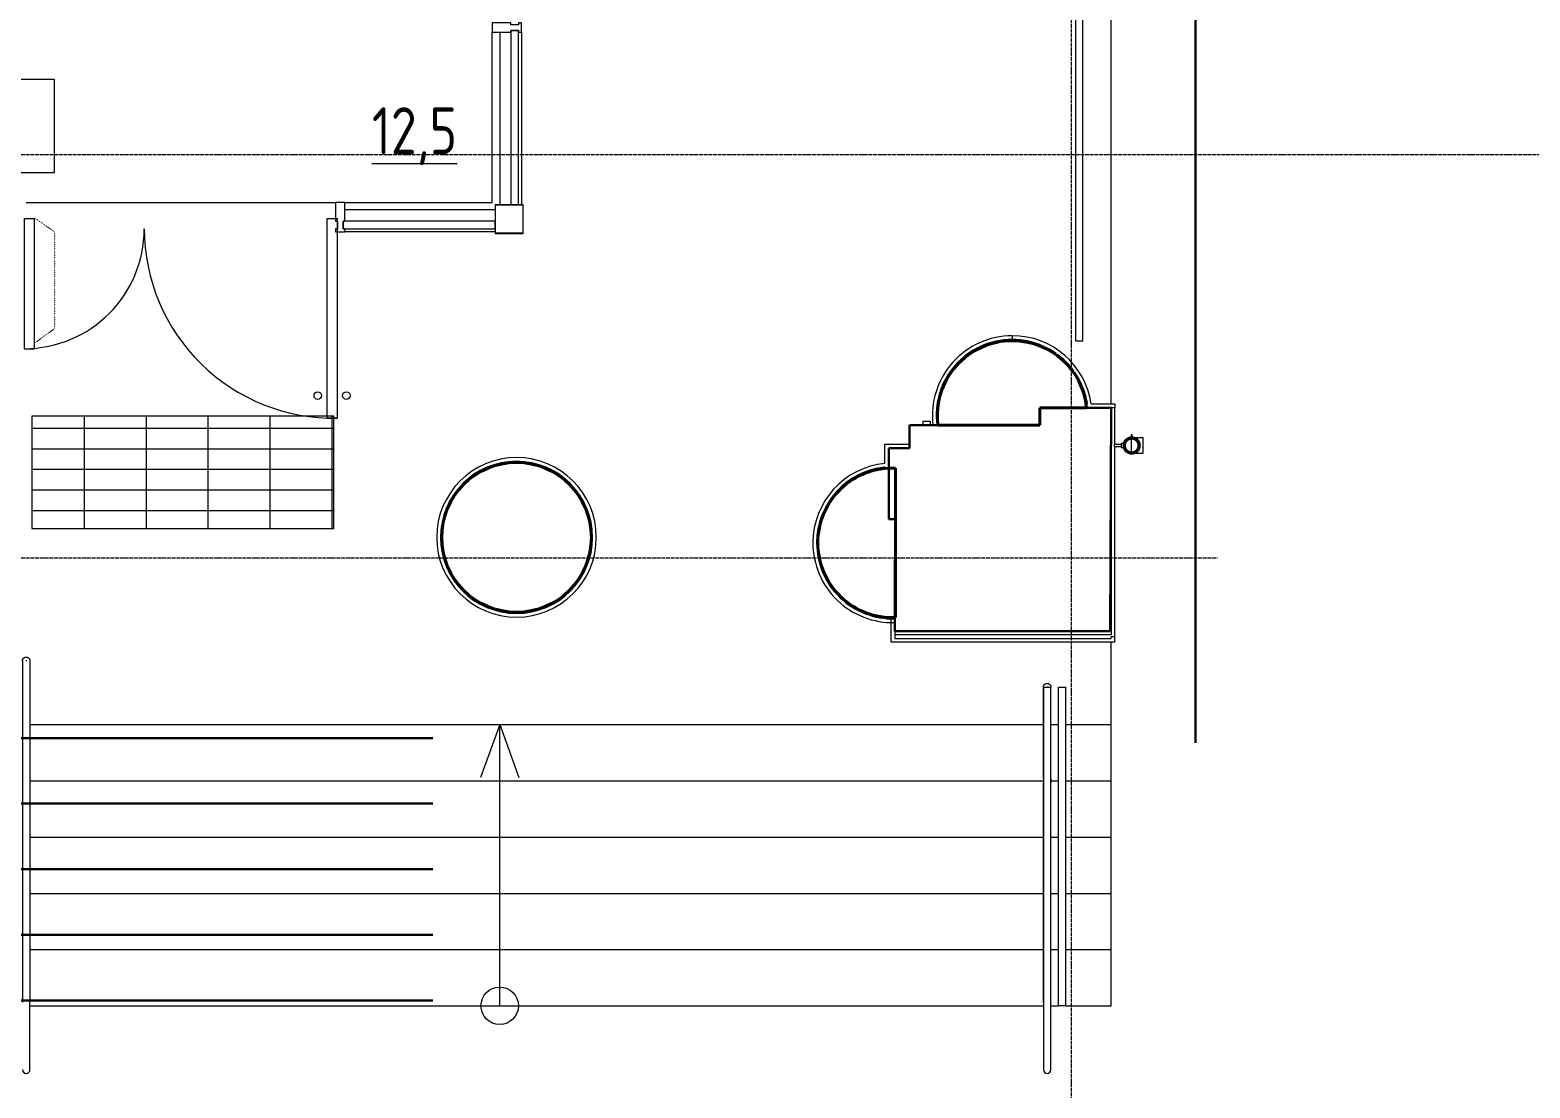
# Model space of a CAD drawing. Header units: millimetres. Extents: x 504091 to 2165846, y 135022 to 442887.
# Drawn here: x 730855 to 738852, y 265351 to 270993 of the extents above; entities that cross this region are included whole.
import ezdxf

# ---------------------------------------------------------------- set-up
doc = ezdxf.new("R2010")
doc.units = ezdxf.units.MM
for name, pattern in [('ADSK_Линия сетки', [25, 20, -2.5, 0, -2.5]), ('ADSK_Пунктирная_п1', [0.53, 0, -0.53]), ('осеваяX2', [4, 2.5, -0.5, 0.5, -0.5])]:
    doc.linetypes.add(name, pattern=pattern)
for name, color, linetype, lineweight in [('Аннотация', 7, 'Continuous', 9), ('Витраж', 7, 'Continuous', 9), ('Двери', 7, 'Continuous', 20), ('Колонны', 7, 'Continuous', 18), ('Лестницы', 7, 'Continuous', 18), ('Марки помещений', 7, 'Continuous', 20), ('Обобщенные модели', 7, 'Continuous', 18), ('Ограждение', 7, 'Continuous', 18), ('Оси', 165, 'осеваяX2', 13), ('отметки', 7, 'Continuous', 20), ('Панели витража', 7, 'Continuous', 9), ('Перекрытие', 7, 'Continuous', 18), ('Стены наружные', 7, 'Continuous', 18), ('Стены несущие', 7, 'Continuous', 30), ('Стены отделка', 7, 'Continuous', 30), ('Стены штриховка', 7, 'Continuous', 18), ('Узлы', 7, 'Continuous', 18)]:
    doc.layers.add(name, color=color, linetype=linetype, lineweight=lineweight)
doc.layers.add('Линии', color=7, linetype='Continuous', lineweight=9, true_color=0x00a600)
doc.styles.add('ГОСТ 2.304', font='CS_Gost2304.shx')

# ---------------------------------------------------------------- blocks, each defined once
blk = doc.blocks.new('Системная панель - Стекло - 40мм-4289807-План 1-го этажа')
at = {"layer": 'Панели витража', "lineweight": 18}
for p, q in [((465, 40), (-465, 40)), ((-465, 40), (-465, 0)), ((-465, 0), (465, 0)), ((465, 0), (465, 40))]:
    blk.add_line(p, q, dxfattribs=at)
blk = doc.blocks.new('Квадратный угловой импост - 150х150 мм-4289655-План 1-го этажа')
at = {"layer": 'Витраж', "lineweight": 18}
for p, q in [((-25, 25), (125, 25)), ((-25, -125), (-25, 25)), ((125, 25), (125, -125)), ((125, -125), (-25, -125))]:
    blk.add_line(p, q, dxfattribs=at)
blk = doc.blocks.new('Витражная двухстворчатая дверь - Входная двухстворчатая левая-5972010-План 1-го этажа')
at = {"layer": 'Двери'}
for p, q in [((-835, 55), (-780, 55)), ((-835, 55), (-835, -640)), ((-780, -640), (-780, 55)), ((780, 55), (835, 55)), ((780, -1009.8), (780, 55)), ((835, -1009.8), (835, 55)), ((-835, -640), (-780, -640)), ((780, -1009.8), (835, -1009.8)), ((835, -1009.8), (780, -1009.8))]:
    blk.add_line(p, q, dxfattribs=at)
for centre, radius, start, end in [((-835, 0), 640, 270, 0), ((815, 0), 1010, 180, 271.13464)]:
    blk.add_arc(centre, radius, start, end, dxfattribs=at)
blk = doc.blocks.new('Системная панель - Стекло - 40мм-5430414-План 1-го этажа')
at = {"layer": 'Панели витража', "lineweight": 18}
for p, q in [((405, 40), (-405, 40)), ((-405, 40), (-405, 0)), ((-405, 0), (405, 0)), ((405, 0), (405, 40))]:
    blk.add_line(p, q, dxfattribs=at)
blk = doc.blocks.new('Прямоугольный импост - Импост структурный с накладкой - 100мм-5430409-План 1-го этажа')
at = {"layer": 'Витраж'}
for p, q in [((22126, -300.6), (21326, -300.6)), ((22126, -417.6), (21326, -417.6))]:
    blk.add_line(p, q, dxfattribs=at)
blk = doc.blocks.new('Прямоугольный импост - Импост структурный с накладкой - 160мм-4289652-План 1-го этажа')
at = {"layer": 'Витраж', "lineweight": 18}
for p, q in [((-25, 0), (-25, 17)), ((-25, 17), (25, 17)), ((-15, 0), (-25, 0)), ((-15, -40), (-15, 0)), ((25, 0), (15, 0)), ((15, 0), (15, -40)), ((25, 17), (25, 0)), ((-25, -140), (-25, -40)), ((-25, -40), (-15, -40)), ((15, -40), (25, -40)), ((25, -40), (25, -140)), ((25, -140), (-25, -140))]:
    blk.add_line(p, q, dxfattribs=at)
blk = doc.blocks.new('Ограждение - Ограждение-1129748-План 1-го этажа')
at = {"layer": 'Ограждение'}
for p, q in [((30479.5, -2845), (30519.5, -2845)), ((30479.5, -3345), (30479.5, -2845)), ((30519.5, -3345), (30519.5, -2845)), ((30479.5, -4545), (30479.5, -3345)), ((30519.5, -4545), (30519.5, -3345)), ((30519.5, -4545), (30479.5, -4545))]:
    blk.add_line(p, q, dxfattribs=at)
blk = doc.blocks.new('Тип перил - Перила_Внутренний_-1129817-План 1-го этажа')
at = {"layer": 'Ограждение'}
for p, q in [((30399.5, -2845), (30399.5, -3332.5)), ((30421.9, -2845), (30417.2, -2845)), ((30439.5, -3332.5), (30439.5, -2845)), ((30399.5, -3346.6), (30399.5, -4525)), ((30439.5, -4525), (30439.5, -3346.6))]:
    blk.add_line(p, q, dxfattribs=at)
at = {"layer": 'Ограждение', "flags": 128}
for points in [[(30399.5, -3332.5), (30399.5, -3333.7), (30399.5, -3334.9), (30399.5, -3336.1), (30399.5, -3337.3), (30399.5, -3338.5), (30399.5, -3339.6), (30399.5, -3340.8), (30399.5, -3341.9), (30399.5, -3343.1), (30399.5, -3344.2), (30399.5, -3345.3), (30399.5, -3346.4), (30399.5, -3346.6)], [(30439.5, -3346.6), (30439.5, -3345.5), (30439.5, -3344.5), (30439.5, -3343.3), (30439.5, -3342.2), (30439.5, -3341.1), (30439.5, -3339.9), (30439.5, -3338.8), (30439.5, -3337.6), (30439.5, -3336.4), (30439.5, -3335.2), (30439.5, -3334), (30439.5, -3332.8), (30439.5, -3332.5)]]:
    blk.add_lwpolyline(points, dxfattribs=at)
blk = doc.blocks.new('Тип перил - D40-16087-План 1-го этажа')
at = {"layer": 'Ограждение', "flags": 128}
for points in [[(0, 20), (0.8, 20), (1.6, 19.9), (2.4, 19.9), (3.2, 19.7), (4, 19.6), (4.8, 19.4), (5.5, 19.2), (6.3, 19), (7, 18.7), (7.8, 18.4), (8.5, 18.1), (9.2, 17.7), (9.9, 17.4), (10.6, 16.9), (11.3, 16.5), (11.9, 16), (12.6, 15.6), (13.2, 15), (13.8, 14.5), (14.3, 13.9), (14.9, 13.3), (15.4, 12.7), (15.9, 12.1), (16.4, 11.5), (16.8, 10.8), (17.2, 10.1), (17.6, 9.4), (18, 8.7), (18.3, 8), (18.6, 7.2), (18.9, 6.5), (19.2, 5.7), (19.4, 5), (19.6, 4.2), (19.7, 3.4), (19.8, 2.6), (19.9, 1.8), (20, 1), (20, 0.2), (20, 0)], [(20, 0), (20, -0.8), (19.9, -1.6), (19.9, -2.4), (19.7, -3.2), (19.6, -4), (19.4, -4.8), (19.2, -5.5), (19, -6.3), (18.7, -7), (18.4, -7.8), (18.1, -8.5), (17.7, -9.2), (17.4, -9.9), (16.9, -10.6), (16.5, -11.3), (16, -11.9), (15.6, -12.6), (15, -13.2), (14.5, -13.8), (13.9, -14.3), (13.3, -14.9), (12.7, -15.4), (12.1, -15.9), (11.5, -16.4), (10.8, -16.8), (10.1, -17.2), (9.4, -17.6), (8.7, -18), (8, -18.3), (7.2, -18.6), (6.5, -18.9), (5.7, -19.2), (5, -19.4), (4.2, -19.6), (3.4, -19.7), (2.6, -19.8), (1.8, -19.9), (1, -20), (0.2, -20), (0, -20)]]:
    blk.add_lwpolyline(points, dxfattribs=at)
blk = doc.blocks.new('Тип перил - Перила_Внутренний_-V15-План 1-го этажа')
at = {"layer": 'Ограждение'}
for p, q in [((30399.5, -2845), (30439.5, -2845)), ((30399.5, -3332.5), (30399.5, -2845)), ((30439.5, -3332.5), (30439.5, -2845)), ((30399.5, -3332.5), (30399.5, -3356)), ((30399.5, -4525), (30399.5, -3356)), ((30439.5, -3332.5), (30439.5, -3356)), ((30439.5, -4525), (30439.5, -3356))]:
    blk.add_line(p, q, dxfattribs=at)
blk = doc.blocks.new('Ограждение - Ограждение-2045083-План 1-го этажа')
at = {"layer": 'Ограждение'}
for p, q in [((30570.2, 1321.8), (30570.2, -998.2)), ((30610.2, 1321.8), (30570.2, 1321.8)), ((30610.2, -998.2), (30610.2, 1321.8)), ((30570.2, -998.2), (30610.2, -998.2))]:
    blk.add_line(p, q, dxfattribs=at)
blk = doc.blocks.new('TN_ПВС 125-82_Водосточная труба - TN_ПВС 125-82_Водосточная труба-2851611-План 1-го этажа')
at = {"layer": 'Обобщенные модели', "lineweight": 9}
h = blk.add_hatch(dxfattribs=at)
h.set_pattern_fill('FP_22', color=256, style=0, pattern_type=2)
h.set_pattern_definition([(135, (-1556.57, -30870.17), (-106.066, -106.066), [])])
h.paths.add_polyline_path([(41, 0), (38.8, 8.6), (34.4, 21.8), (19.4, 35.9), (-0.7, 40.9), (-22, 34.1), (-35.9, 19.4), (-40.5, -2.2), (-35.1, -21.1), (-19.4, -35.9), (0.7, -40.9), (21.1, -35.1), (35.9, -19.4), (40.9, -0.4)])
h.paths.add_polyline_path([(38.8, 0), (32.5, -20.5), (19.4, -33.6), (-1.7, -38.4), (-20.5, -32.5), (-33.6, -19.4), (-38.8, 0), (-32.5, 20.6), (-19.4, 33.6), (0, 38.8), (21, 32), (33.9, 18.4), (37.7, 4.2)])
at = {"layer": 'Обобщенные модели', "lineweight": 40}
for radius, start, end in [(41.1, 151.07109, 178.92891), (38.8, 0, 180), (38.8, 180, 0), (41.1, 121.07109, 148.92891), (41.1, 91.07109, 118.92891), (41.1, 61.07109, 88.92891), (41.1, 31.07109, 58.92891), (41.1, 1.07109, 28.92891), (41.1, 181.07109, 208.92891), (41.1, 211.07109, 238.92891), (41.1, 241.07109, 268.92891), (41.1, 271.07109, 298.92891), (41.1, 301.07109, 328.92891), (41.1, 331.07109, 358.92891)]:
    blk.add_arc((0, 0), radius, start, end, dxfattribs=at)
blk = doc.blocks.new('_ Хомут универсальный - _ Хомут универсальный-2851612-План 1-го этажа')
at = {"layer": 'Обобщенные модели'}
for p, q in [((-43.2, 2.1), (-56.9, 2.1)), ((-56.9, 2.1), (-56.9, -2.5)), ((-56.9, -2.5), (-43.2, -2.5)), ((-10, -42.1), (-10, -56.8)), ((-10, -56.8), (10, -56.8)), ((-5, -56.8), (-5, -93.3)), ((5, -93.3), (5, -56.8)), ((10, -56.8), (10, -42.2)), ((-5, -93.3), (5, -93.3))]:
    blk.add_line(p, q, dxfattribs=at)
for centre, radius, start, end in [((0, -0.1), 43.3, 283.41294, 177.00802), ((0, 0), 41, 0, 180), ((0, 0), 43.3, 183.31014, 256.65277), ((0, 0), 41, 180, 360)]:
    blk.add_arc(centre, radius, start, end, dxfattribs=at)
blk = doc.blocks.new('_ Водосточный слив с хомутом универсальным - _ Водосточный слив с хомутом универсальным-2862680-План 1-го этажа')
at = {"layer": 'Обобщенные модели'}
for p, q in [((-13.7, 41.1), (-61, 41.1)), ((0, 38.8), (0, -38.8)), ((0, 38.8), (0, -38.8)), ((-61, -41.1), (-13.7, -41.1))]:
    blk.add_line(p, q, dxfattribs=at)
at = {"layer": 'Обобщенные модели', "flags": 128}
blk.add_lwpolyline([(-61, 41.1), (-61, 39.9), (-61, 36.4), (-61, 30.8), (-61, 23.3), (-61, 14.6), (-61, 5), (-61, -5), (-61, -14.6), (-61, -23.3), (-61, -30.8), (-61, -36.4), (-61, -39.9), (-61, -41.1)], dxfattribs=at)
at = {"layer": 'Обобщенные модели'}
for start, end in [(13.28397, 180), (180, 267.21989), (273.32274, 346.71603)]:
    blk.add_arc((0, 0), 43.6, start, end, dxfattribs=at)
blk = doc.blocks.new('Прямоугольный импост - Импост структурный с накладкой - 100мм-2501262-План 1-го этажа')
at = {"layer": 'Витраж'}
for p, q in [((27501, 646.9), (27501, -273.1)), ((27618, 646.9), (27618, -273.1))]:
    blk.add_line(p, q, dxfattribs=at)
blk = doc.blocks.new('Квадратный угловой импост - 150х150 мм-4289663-План 1-го этажа')
at = {"layer": 'Витраж', "lineweight": 18}
for p, q in [((125, 25), (-25, 25)), ((-25, 25), (-25, -125)), ((125, -125), (125, 25)), ((-25, -125), (125, -125))]:
    blk.add_line(p, q, dxfattribs=at)
blk = doc.blocks.new('Тип перил - Перила_Внутренний_-3098268-План 1-го этажа')
at = {"layer": 'Ограждение', "flags": 128}
for points in [[(30399.5, -3332.5), (30399.5, -3333.7), (30399.5, -3334.9), (30399.5, -3336.1), (30399.5, -3337.3), (30399.5, -3338.5), (30399.5, -3339.6), (30399.5, -3340.8), (30399.5, -3341.9), (30399.5, -3343.1), (30399.5, -3344.2), (30399.5, -3345.3), (30399.5, -3346.4), (30399.5, -3346.6)], [(30439.5, -3346.6), (30439.5, -3345.5), (30439.5, -3344.5), (30439.5, -3343.3), (30439.5, -3342.2), (30439.5, -3341.1), (30439.5, -3339.9), (30439.5, -3338.8), (30439.5, -3337.6), (30439.5, -3336.4), (30439.5, -3335.2), (30439.5, -3334), (30439.5, -3332.8)]]:
    blk.add_lwpolyline(points, dxfattribs=at)
blk = doc.blocks.new('Тип перил - D40-V48-План 1-го этажа')
at = {"layer": 'Ограждение', "flags": 128}
for points in [[(4.8, 19.4), (5.5, 19.2), (6.3, 19), (7, 18.7), (7.8, 18.4), (8.5, 18.1), (9.2, 17.7), (9.9, 17.4), (10.6, 16.9), (11.3, 16.5), (11.9, 16), (12.6, 15.6), (13.2, 15), (13.8, 14.5), (14.3, 13.9), (14.9, 13.3), (15.4, 12.7), (15.9, 12.1), (16.4, 11.5), (16.8, 10.8), (17.2, 10.1), (17.6, 9.4), (18, 8.7), (18.3, 8), (18.6, 7.2), (18.9, 6.5), (19.2, 5.7), (19.4, 5), (19.6, 4.2), (19.7, 3.4), (19.8, 2.6), (19.9, 1.8), (20, 1), (20, 0.2), (20, 0)], [(9.4, -17.6), (8.7, -18), (8, -18.3), (7.2, -18.6), (6.5, -18.9), (5.7, -19.2), (5, -19.4), (4.2, -19.6)], [(20, 0), (20, -0.8), (19.9, -1.6), (19.9, -2.4), (19.7, -3.2), (19.6, -4), (19.4, -4.8), (19.2, -5.5), (19, -6.3), (18.7, -7), (18.4, -7.8), (18.1, -8.5), (17.7, -9.2), (17.4, -9.9), (16.9, -10.6), (16.5, -11.3), (16, -11.9), (15.6, -12.6), (15, -13.2), (14.5, -13.8), (13.9, -14.3), (13.3, -14.9), (12.7, -15.4), (12.1, -15.9), (11.5, -16.4), (10.8, -16.8), (10.1, -17.2)]]:
    blk.add_lwpolyline(points, dxfattribs=at)
blk = doc.blocks.new('Тип перил - Перила_Внутренний_-3099075-План 1-го этажа')
at = {"layer": 'Ограждение'}
for p, q in [((24956.8, -2705), (24956.8, -3045)), ((24979.1, -2705), (24974.4, -2705)), ((24996.8, -3045), (24996.8, -2705)), ((24956.8, -3045), (24956.8, -3332.5)), ((24996.8, -3332.5), (24996.8, -3045)), ((24956.8, -3346.6), (24956.8, -4524.6)), ((24996.8, -4524.6), (24996.8, -3346.6)), ((24956.8, -4525.2), (24956.8, -4524.6))]:
    blk.add_line(p, q, dxfattribs=at)
at = {"layer": 'Ограждение', "flags": 128}
for points in [[(24956.8, -3332.5), (24956.8, -3333.7), (24956.8, -3334.9), (24956.8, -3336.1), (24956.8, -3337.3), (24956.8, -3338.5), (24956.8, -3339.6), (24956.8, -3340.8), (24956.8, -3341.9), (24956.8, -3343.1), (24956.8, -3344.2), (24956.8, -3345.3), (24956.8, -3346.4), (24956.8, -3346.6)], [(24996.8, -3346.6), (24996.8, -3345.5), (24996.8, -3344.5), (24996.8, -3343.3), (24996.8, -3342.2), (24996.8, -3341.1), (24996.8, -3339.9), (24996.8, -3338.8), (24996.8, -3337.6), (24996.8, -3336.4), (24996.8, -3335.2), (24996.8, -3334), (24996.8, -3332.8), (24996.8, -3332.5)]]:
    blk.add_lwpolyline(points, dxfattribs=at)
blk = doc.blocks.new('Тип перил - D40-V46-План 1-го этажа')
at = {"layer": 'Ограждение', "flags": 128}
for points in [[(0, 20), (0.8, 20), (1.6, 19.9), (2.4, 19.9), (3.2, 19.7), (4, 19.6), (4.8, 19.4), (5.5, 19.2), (6.3, 19), (7, 18.7), (7.8, 18.4), (8.5, 18.1), (9.2, 17.7), (9.9, 17.4), (10.6, 16.9), (11.3, 16.5), (11.9, 16), (12.6, 15.6), (13.2, 15), (13.8, 14.5), (14.3, 13.9), (14.9, 13.3), (15.4, 12.7), (15.9, 12.1), (16.4, 11.5), (16.8, 10.8), (17.2, 10.1), (17.6, 9.4), (18, 8.7), (18.3, 8), (18.6, 7.2), (18.9, 6.5), (19.2, 5.7), (19.4, 5), (19.6, 4.2), (19.7, 3.4), (19.8, 2.6), (19.9, 1.8), (20, 1), (20, 0.2), (20, 0)], [(20, 0), (20, -0.8), (19.9, -1.6), (19.9, -2.4), (19.7, -3.2), (19.6, -4), (19.4, -4.8), (19.2, -5.5), (19, -6.3), (18.7, -7), (18.4, -7.8), (18.1, -8.5), (17.7, -9.2), (17.4, -9.9), (16.9, -10.6), (16.5, -11.3), (16, -11.9), (15.6, -12.6), (15, -13.2), (14.5, -13.8), (13.9, -14.3), (13.3, -14.9), (12.7, -15.4), (12.1, -15.9), (11.5, -16.4), (10.8, -16.8), (10.1, -17.2), (9.4, -17.6), (8.7, -18), (8, -18.3), (7.2, -18.6), (6.5, -18.9), (5.7, -19.2), (5, -19.4), (4.2, -19.6), (3.4, -19.7), (2.6, -19.8), (1.8, -19.9), (1, -20), (0.2, -20), (0, -20)]]:
    blk.add_lwpolyline(points, dxfattribs=at)
blk = doc.blocks.new('ADSK_Стрелка - По умолчанию-2893781-План 1-го этажа')
at = {"layer": 'Узлы'}
blk.add_line((0, 0), (1500, 0), dxfattribs=at)
blk = doc.blocks.new('Высотные отметки - Рамка-12095-План 1-го этажа')
at = {"layer": 'Аннотация', "lineweight": 20}
for p, q in [((-6.5, 0), (-6.5, 5)), ((-6.5, 5), (6.5, 5)), ((6.5, 5), (6.5, 0)), ((6.5, 0), (-6.5, 0))]:
    blk.add_line(p, q, dxfattribs=at)

msp = doc.modelspace()

# ---------------------------------------------------------------- hatches: boundary and pattern name
at = {"layer": 'Колонны', "true_color": 0xfbfbf4}
for points in [[(735692.9522, 268886.1569), (735695.8165, 268886.1569), (735693.4892, 268957.9404), (735702.1804, 269022.9076), (735722.8861, 269088.5533), (735754.7103, 269149.8439), (735796.9457, 269205.0209), (735840.9087, 269247.1518), (735896.9622, 269285.0343), (735958.6114, 269312.8994), (736024.0828, 269329.9456), (736091.4932, 269336.4673), (736091.4932, 269342.2851), (736019.9225, 269335.654), (735950.3913, 269316.3915), (735893.9491, 269290.912), (735836.9792, 269252.4581), (735783.9168, 269200.3418), (735744.5045, 269145.9505), (735714.5352, 269085.5426), (735694.9741, 269020.8557), (735686.3894, 268954.7929), (735686.4309, 268953.7503), (735689.1611, 268886.1569), (735692.4886, 268886.1569)], [(736488.2334, 268978.2534), (736493.765, 268978.2534), (736478.0707, 269056.232), (736463.4384, 269094.7624), (736441.6792, 269138.6164), (736433.8258, 269151.6148), (736408.384, 269187.6287), (736388.8059, 269210.4329), (736355.6015, 269242.8359), (736338.6341, 269256.6126), (736294.7136, 269286.5969), (736282.1492, 269293.3841), (736226.4142, 269318.6558), (736158.6218, 269336.3176), (736091.4932, 269342.2851), (736091.4932, 269335.6827), (736163.0237, 269328.6985), (736219.2139, 269314.6831), (736278.8326, 269288.955), (736333.4873, 269253.8953), (736381.7298, 269210.4329), (736422.2818, 269159.7194), (736454.0689, 269103.0987), (736476.4715, 269040.8841), (736484.5916, 268997.6458)], [(733448.6692, 267881.4319), (733520.7335, 267888.0343), (733587.3599, 267905.8868), (733651.4215, 267935.7592), (733709.3225, 267976.3019), (733762.2753, 268030.5271), (733801.3858, 268087.4853), (733830.3238, 268150.5038), (733848.1135, 268217.6677), (733854.1737, 268286.9363), (733847.5713, 268286.9363), (733841.511, 268217.6677), (733823.5145, 268150.5038), (733794.1285, 268087.4853), (733754.2459, 268030.5271), (733705.0785, 267981.3597), (733648.1202, 267941.4771), (733585.1018, 267912.0911), (733517.9378, 267894.0945), (733448.6692, 267888.0343), (733378.2541, 267894.4017), (733309.9785, 267913.144), (733249.2182, 267941.4771), (733192.26, 267981.3597), (733143.0925, 268030.5271), (733103.2099, 268087.4853), (733073.8239, 268150.5038), (733055.8274, 268217.6677), (733048.8374, 268286.9363), (733043.1648, 268286.9363), (733050.6697, 268211.5041), (733067.6197, 268148.2457), (733097.4921, 268084.1841), (733138.7318, 268025.5861), (733192.26, 267973.3303), (733249.2182, 267934.2198), (733312.2367, 267905.2817), (733381.5338, 267887.3055), (733427.382, 267883.2943)]]:
    msp.add_hatch(color=7, dxfattribs=at).paths.add_polyline_path(points)
h = msp.add_hatch(color=7, dxfattribs=at)
h.paths.add_polyline_path([(735446.1861, 267853.6134), (735447.1778, 267854.6706), (735466.1861, 267854.531), (735466.1861, 267859.3568), (735393.299, 267864.0181), (735328.5396, 267879.265), (735263.2793, 267907.6165), (735204.094, 267947.1113), (735152.867, 267996.4927), (735111.228, 268054.1896), (735080.5019, 268118.3662), (735061.13, 268192.9702), (735055.3205, 268257.85), (735048.7181, 268257.85), (735055.4144, 268186.9807), (735072.1632, 268123.4445), (735094.958, 268069.8091), (735130.6302, 268013.6647), (735178.0359, 267961.6174), (735223.0823, 267924.677), (735279.322, 267892.0045), (735340.1055, 267868.7346), (735403.8272, 267855.4893), (735431.5566, 267854.2613)])
h.paths.add_polyline_path([(735060.0261, 268192.9557), (735060.0222, 268192.9702), (735055.3205, 268233.9158)])
at = {"layer": 'Узлы', "lineweight": 9}
h = msp.add_hatch(dxfattribs=at)
h.set_pattern_fill('FP_29', color=256, style=0, pattern_type=2)
h.set_pattern_definition([(0, (708374.99, 269529.61), (0, 110), []), (90, (708375, 269529.6), (-330, 2e-14), [])])
h.paths.add_polyline_path([(732474.0777, 268333.7449), (732474.0777, 268933.7449), (730864.0777, 268933.7449), (730864.0777, 268333.7449), (731844.0031, 268333.7449)])

# ---------------------------------------------------------------- linework, layer by layer
at = {"layer": 'Аннотация', "lineweight": 20}
for q in [(733256.4716, 267007.2569), (733461.6837, 267007.2569)]:
    msp.add_line((733359.0777, 267289.1646), q, dxfattribs=at)
msp.add_circle((733359.0777, 265789.1646), 100, dxfattribs=at)
at = {"layer": 'Колонны', "lineweight": 40}
for p, q in [((736237.8356, 268886.1569), (736238.2425, 268978.2534)), ((736238.2425, 268978.2534), (736488.2334, 268978.2534)), ((735695.8165, 268886.1569), (736237.8356, 268886.1569)), ((735468.8532, 267859.2164), (735468.8532, 268656.4836))]:
    msp.add_line(p, q, dxfattribs=at)
for centre, start, end in [((736091.4932, 268936.7807), 90, 187.29094517), ((736091.4932, 268936.7807), 5.96767013, 90), ((733448.6692, 268286.9363), 0, 180), ((735454.2226, 268257.85), 87.89807182, 180), ((733448.6692, 268286.9363), 180, 0), ((735454.2226, 268257.85), 180, 272.10192818)]:
    msp.add_arc(centre, 398.902, start, end, dxfattribs=at)
at = {"layer": 'Колонны'}
for centre, start, end in [((736091.4932, 268936.7807), 76.99754732, 80.22653924), ((736091.4932, 268936.7807), 66.59420683, 70.44952083), ((736091.4932, 268936.7807), 56.56255244, 60.66789753), ((736091.4932, 268936.7807), 46.65445793, 50.8797291), ((736091.4932, 268936.7807), 36.80234448, 41.08208817), ((736091.4932, 268936.7807), 26.98020558, 31.27011772), ((736091.4932, 268936.7807), 17.17588973, 21.43509957), ((736091.4932, 268936.7807), 8.73504612, 11.55963304), ((735454.2226, 268257.85), 110.71326245, 115.03484994), ((735454.2226, 268257.85), 101.39608336, 105.75369972), ((735454.2226, 268257.85), 95.82221293, 96.47269085), ((735454.2226, 268257.85), 129.38753202, 133.59724686), ((735454.2226, 268257.85), 120.0417372, 124.31605962), ((735454.2226, 268257.85), 148.19005357, 152.1592272), ((735454.2226, 268257.85), 138.76209643, 142.87832986), ((735454.2226, 268257.85), 157.73553876, 161.43985797), ((735454.2226, 268257.85), 167.64022945, 170.72035847)]:
    msp.add_arc(centre, 405.5044, start, end, dxfattribs=at)
at = {"layer": 'Лестницы'}
for p, q in [((730854.8316, 267288.5198), (736257.6033, 267288.5198)), ((736297.6033, 267288.5198), (736337.6033, 267288.5198)), ((736377.6033, 267288.5198), (736618.6761, 267288.5198)), ((736618.6761, 266988.5198), (736618.6761, 267288.5198)), ((730854.3048, 266988.5198), (736258.1301, 266988.5198)), ((730854.3048, 266988.5198), (736258.1301, 266988.5198)), ((736297.0765, 266988.5198), (736337.6033, 266988.5198)), ((736297.0765, 266988.5198), (736337.6033, 266988.5198)), ((736377.6033, 266988.5198), (736618.6761, 266988.5198)), ((736377.6033, 266988.5198), (736618.6761, 266988.5198)), ((736618.6761, 266688.5198), (736618.6761, 266988.5198)), ((730854.8316, 266688.5198), (736257.6033, 266688.5198)), ((730854.8316, 266688.5198), (736257.6033, 266688.5198)), ((736297.6033, 266688.5198), (736337.6033, 266688.5198)), ((736297.6033, 266688.5198), (736337.6033, 266688.5198)), ((736377.6033, 266688.5198), (736618.6761, 266688.5198)), ((736377.6033, 266688.5198), (736618.6761, 266688.5198)), ((736618.6761, 266388.5198), (736618.6761, 266688.5198)), ((730854.8316, 266388.5198), (736257.6033, 266388.5198)), ((730854.8316, 266388.5198), (736257.6033, 266388.5198)), ((736297.6033, 266388.5198), (736337.6033, 266388.5198)), ((736297.6033, 266388.5198), (736337.6033, 266388.5198)), ((736377.6033, 266388.5198), (736618.6761, 266388.5198)), ((736377.6033, 266388.5198), (736618.6761, 266388.5198)), ((736618.6761, 266088.5198), (736618.6761, 266388.5198)), ((730854.8316, 266088.5198), (736257.6033, 266088.5198)), ((730854.8316, 266088.5198), (736257.6033, 266088.5198)), ((736297.6033, 266088.5198), (736337.6033, 266088.5198)), ((736297.6033, 266088.5198), (736337.6033, 266088.5198)), ((736377.6033, 266088.5198), (736618.6761, 266088.5198)), ((736377.6033, 266088.5198), (736618.6761, 266088.5198)), ((736618.6761, 265788.5198), (736618.6761, 266088.5198)), ((730854.8316, 265788.5198), (736257.6033, 265788.5198)), ((730854.8316, 265788.5198), (736257.6033, 265788.5198)), ((736297.6033, 265788.5198), (736337.6033, 265788.5198)), ((736297.6033, 265788.5198), (736337.6033, 265788.5198)), ((736377.6033, 265788.5198), (736618.6761, 265788.5198)), ((736377.6033, 265788.5198), (736618.6761, 265788.5198))]:
    msp.add_line(p, q, dxfattribs=at)
at = {"layer": 'Лестницы', "color": 2, "lineweight": 30}
for p, q in [((727218.5731, 267216.4951), (733002.1137, 267216.4951)), ((727218.5731, 266867.14), (733002.6405, 266867.14)), ((727218.5731, 266517.14), (733002.1137, 266517.14)), ((727218.5731, 266167.14), (733002.1137, 266167.14)), ((727218.5731, 265817.14), (733002.1137, 265817.14))]:
    msp.add_line(p, q, dxfattribs=at)
msp.add_lwpolyline([(737068.6761, 267191.7514), (737068.6761, 272021.7514)], dxfattribs=at)
at = {"layer": 'Линии', "color": 7, "linetype": 'ADSK_Пунктирная_п1'}
for p, q in [((730987.8346, 269914.8036), (730879.0777, 269989.8036)), ((730987.8346, 269404.8036), (730987.8346, 269914.8036)), ((730879.0777, 269322.9474), (730987.8346, 269401.9639))]:
    msp.add_line(p, q, dxfattribs=at)
at = {"layer": 'Линии', "color": 7}
for p, q in [((732474.0777, 268933.7449), (730864.0777, 268933.7449)), ((730864.0777, 268933.7449), (730864.0777, 268333.7449)), ((732474.0777, 268333.7449), (732474.0777, 268933.7449)), ((730864.0777, 268333.7449), (732474.0777, 268333.7449)), ((730854.8316, 265448.5198), (730854.8316, 265808.5198)), ((736257.6033, 265808.5198), (736257.6033, 265448.5198)), ((736297.6033, 265448.5198), (736297.6033, 265808.5198))]:
    msp.add_line(p, q, dxfattribs=at)
at = {"layer": 'Линии', "color": 7, "lineweight": 18}
for centre in [(732389.0777, 269043.0217), (732541.5777, 269043.0217)]:
    msp.add_circle(centre, 20, dxfattribs=at)
at = {"layer": 'Линии', "color": 7}
for centre in [(730834.8316, 265448.5198), (736277.6033, 265448.5198)]:
    msp.add_arc(centre, 20, 180, 0, dxfattribs=at)
at = {"layer": 'Оси', "linetype": 'ADSK_Линия сетки'}
for p, q in [((736407.643, 263323.4727), (736407.643, 314443.584)), ((694211.5079, 270328.5198), (756226.1358, 270328.5198)), ((694211.5079, 268178.5198), (737186.0071, 268178.5198))]:
    msp.add_line(p, q, dxfattribs=at)
at = {"layer": 'Перекрытие'}
for p, q in [((736618.6761, 268998.2534), (736618.6761, 271726.9474)), ((733319.0777, 270072.9474), (733319.0777, 270980.4474)), ((730834.0777, 270072.9474), (732484.0777, 270072.9474)), ((732534.0777, 270072.9474), (733319.0777, 270072.9474)), ((736618.6761, 267289.1646), (736618.6761, 267727.9663)), ((730854.8316, 267289.1646), (736257.6033, 267289.1646)), ((736297.6033, 267289.1646), (736337.6033, 267289.1646)), ((736377.6033, 267289.1646), (736618.6761, 267289.1646))]:
    msp.add_line(p, q, dxfattribs=at)
at = {"layer": 'Стены наружные'}
for p, q in [((736091.4932, 269362.2851), (736091.4932, 269342.2851)), ((736490.0848, 268998.2534), (736492.311, 268998.2534)), ((736512.5337, 268998.2534), (736638.2449, 268998.2534)), ((736638.2449, 268998.2534), (736638.2449, 268977.9663)), ((735614.6253, 268906.1569), (735654.6253, 268906.1569)), ((735614.6253, 268906.1569), (735614.6253, 268886.1569)), ((735654.6253, 268906.1569), (735654.6253, 268886.1569)), ((735413.0818, 268783.4394), (735543.0818, 268783.4394)), ((735413.0818, 268681.3609), (735413.0818, 268783.4394)), ((735413.0818, 268658.6913), (735413.0818, 268661.2621)), ((735446.1861, 267727.9663), (735446.1861, 267854.7386)), ((735466.1861, 267787.3471), (735466.1861, 267767.9663)), ((736638.2449, 267727.9663), (736638.2449, 267757.9663)), ((736638.2449, 267727.9663), (735446.1861, 267727.9663))]:
    msp.add_line(p, q, dxfattribs=at)
for centre, radius, start, end in [((736091.4932, 268936.7807), 425.5044, 90, 186.83287031), ((736091.4932, 268936.7807), 405.5044, 90, 187.17160497), ((736091.4932, 268936.7807), 425.5044, 8.3066069, 90), ((736091.4932, 268936.7807), 405.5044, 65.30762788, 90), ((736091.4932, 268936.7807), 405.5044, 54.69717551, 63.99332947), ((736091.4932, 268936.7807), 405.5044, 46.15125646, 53.53569741), ((736091.4932, 268936.7807), 405.5044, 35.61000387, 45.93885885), ((736091.4932, 268936.7807), 405.5044, 23.92581458, 34.65713812), ((736091.4932, 268936.7807), 405.5044, 8.71941483, 22.86465215), ((733448.6692, 268286.9363), 425.5044, 0, 180), ((733448.6692, 268286.9363), 405.5044, 0, 180), ((735454.2226, 268257.85), 425.5044, 95.54842115, 180), ((735454.2226, 268257.85), 405.5044, 95.82300001, 180), ((733448.6692, 268286.9363), 425.5044, 180, 0), ((733448.6692, 268286.9363), 405.5044, 180, 0), ((735454.2226, 268257.85), 425.5044, 180, 271.61044668), ((735454.2226, 268257.85), 405.5044, 180, 271.69006365)]:
    msp.add_arc(centre, radius, start, end, dxfattribs=at)
at = {"layer": 'Стены несущие'}
for p, q in [((736618.2462, 268978.2534), (736488.2334, 268978.2534)), ((736612.9845, 267787.3471), (736618.2462, 268978.2534)), ((736237.8356, 268886.1569), (735543.0818, 268886.1569)), ((735543.0818, 268886.1569), (735543.0818, 268763.4394)), ((735543.0818, 268763.4394), (735433.0818, 268763.4394)), ((735433.0818, 268763.4394), (735433.0818, 268655.2384)), ((735433.0818, 268654.5996), (735433.0818, 268383.4394)), ((735433.0818, 268383.4394), (735467.5673, 268383.4394)), ((735467.5673, 268383.4394), (735467.5673, 268167.3471)), ((735466.1861, 268167.3471), (735466.1861, 267787.3471)), ((735466.1861, 267787.3471), (736612.9845, 267787.3471))]:
    msp.add_line(p, q, dxfattribs=at)
at = {"layer": 'Стены отделка', "lineweight": 9}
for p, q in [((736638.2449, 268977.9663), (736618.2449, 268977.9663)), ((736618.2449, 268977.9663), (736618.2449, 267767.9663)), ((736638.2449, 268781.777), (736638.2449, 268977.9663)), ((736638.2449, 267757.9663), (736638.2449, 268772.1629)), ((736618.2449, 267767.9663), (735466.1861, 267767.9663)), ((735466.1861, 267767.9663), (735466.1861, 267747.9663)), ((735466.1861, 267747.9663), (736618.2449, 267747.9663)), ((736618.2449, 267747.9663), (736618.2449, 267757.9663)), ((736618.2449, 267757.9663), (736638.2449, 267757.9663))]:
    msp.add_line(p, q, dxfattribs=at)
at = {"layer": 'Стены штриховка'}
for p, q in [((736238.2425, 268978.2534), (736237.8356, 268886.1569)), ((736488.2334, 268978.2534), (736238.2425, 268978.2534))]:
    msp.add_line(p, q, dxfattribs=at)

# ---------------------------------------------------------------- block references
at = {"layer": 'Витраж', "extrusion": (0, 0, -1)}
for name, p, rotation in [('Прямоугольный импост - Импост структурный с накладкой - 160мм-4289652-План 1-го этажа', (-733459.0777, 271005.4474), 90.00000000000011), ('Прямоугольный импост - Импост структурный с накладкой - 160мм-4289652-План 1-го этажа', (-732509.0777, 269932.9474), 180), ('Квадратный угловой импост - 150х150 мм-4289655-План 1-го этажа', (-733359.0777, 269932.9474), 180)]:
    msp.add_blockref(name, p, dxfattribs=dict(at, rotation=rotation))
at = {"layer": 'Витраж'}
for name, p in [('Прямоугольный импост - Импост структурный с накладкой - 100мм-2501262-План 1-го этажа', (705858.0777, 270333.5198)), ('Прямоугольный импост - Импост структурный с накладкой - 100мм-5430409-План 1-го этажа', (711208.0777, 270333.5198))]:
    msp.add_blockref(name, p, dxfattribs=at)
at = {"layer": 'Витраж', "rotation": 269.9999999999999}
msp.add_blockref('Квадратный угловой импост - 150х150 мм-4289663-План 1-го этажа', (733459.0777, 270035.4474), dxfattribs=at)
at = {"layer": 'Двери'}
msp.add_blockref('Витражная двухстворчатая дверь - Входная двухстворчатая левая-5972010-План 1-го этажа', (731659.0777, 269932.9474), dxfattribs=at)
at = {"layer": 'Обобщенные модели'}
for name, rotation in [('_ Хомут универсальный - _ Хомут универсальный-2851612-План 1-го этажа', 270.0000000000002), ('_ Водосточный слив с хомутом универсальным - _ Водосточный слив с хомутом универсальным-2862680-План 1-го этажа', 180)]:
    msp.add_blockref(name, (736728.2449, 268776.9474), dxfattribs=dict(at, rotation=rotation))
at = {"layer": 'Обобщенные модели', "lineweight": 40, "rotation": 270.0000000000002}
msp.add_blockref('TN_ПВС 125-82_Водосточная труба - TN_ПВС 125-82_Водосточная труба-2851611-План 1-го этажа', (736728.2449, 268776.9474), dxfattribs=at)
at = {"layer": 'Ограждение'}
for name in ['Ограждение - Ограждение-2045083-План 1-го этажа', 'Тип перил - Перила_Внутренний_-3099075-План 1-го этажа', 'Тип перил - Перила_Внутренний_-1129817-План 1-го этажа', 'Тип перил - Перила_Внутренний_-V15-План 1-го этажа', 'Ограждение - Ограждение-1129748-План 1-го этажа', 'Тип перил - Перила_Внутренний_-3098268-План 1-го этажа']:
    msp.add_blockref(name, (705858.0777, 270333.5198), dxfattribs=at)
at = {"layer": 'Ограждение', "rotation": 90}
for name, p in [('Тип перил - D40-V46-План 1-го этажа', (730834.8316, 267628.5198)), ('Тип перил - D40-16087-План 1-го этажа', (736277.6033, 267488.5198)), ('Тип перил - D40-V48-План 1-го этажа', (736277.6033, 267488.5198))]:
    msp.add_blockref(name, p, dxfattribs=at)
at = {"layer": 'отметки', "lineweight": 20, "xscale": 99.99999999999993, "yscale": 99.99999999999993, "zscale": 99.99999999999993}
msp.add_blockref('Высотные отметки - Рамка-12095-План 1-го этажа', (730334.2871, 270230.5388), dxfattribs=at)
at = {"layer": 'Панели витража', "rotation": 89.9999999999999}
msp.add_blockref('Системная панель - Стекло - 40мм-4289807-План 1-го этажа', (733459.0777, 270525.4474), dxfattribs=at)
at = {"layer": 'Панели витража'}
msp.add_blockref('Системная панель - Стекло - 40мм-5430414-План 1-го этажа', (732929.0777, 269932.9474), dxfattribs=at)
at = {"layer": 'Узлы', "rotation": 89.99999999999984}
msp.add_blockref('ADSK_Стрелка - По умолчанию-2893781-План 1-го этажа', (733359.0777, 265789.1646), dxfattribs=at)

# ---------------------------------------------------------------- texts
at = {"layer": 'Марки помещений', "lineweight": 9, "insert": (732904.8897, 270426.2748), "char_height": 250, "width": 518.4, "attachment_point": 5, "line_spacing_factor": 1.022766, "style": 'ГОСТ 2.304'}
msp.add_mtext('\\pt450,900,1350,1800,2250,2700,3150,3600,4050,4500,4950,5400,5850,6300,6750,7200,7650,8100,8550,9000,9450,9900,10350,10800,11250,11700,12150,12600,13050,13500,13950,14400;{\\L12,5}', dxfattribs=at)

doc.saveas('drawing.dxf')
